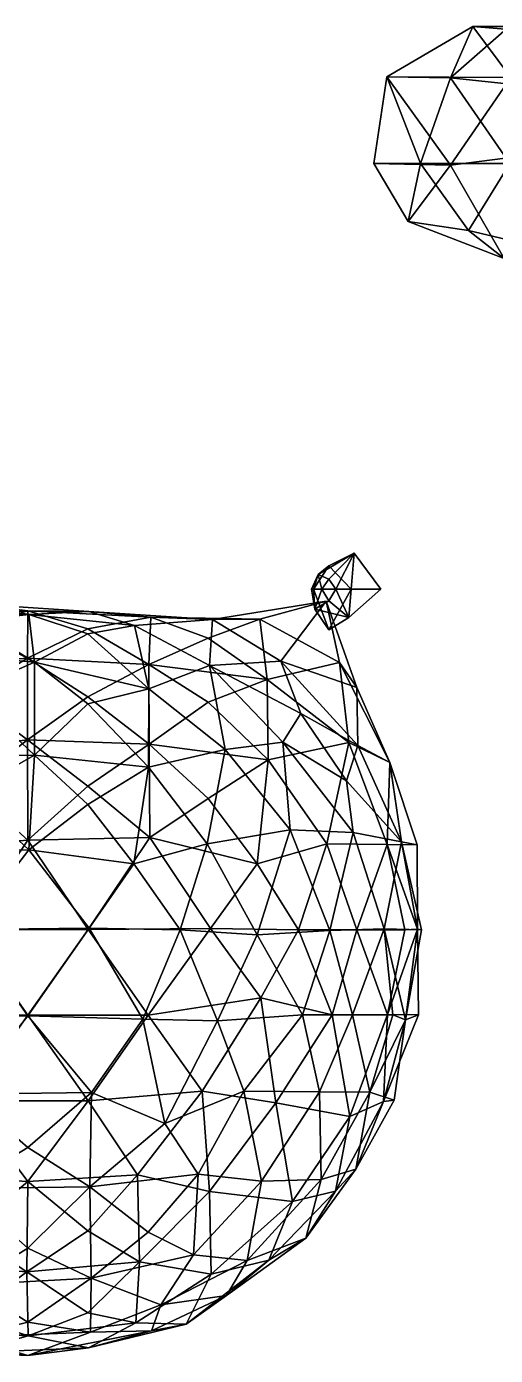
# Model space of a CAD drawing. Extents: x 290034 to 295698, y 4553723 to 4561693.
# Drawn here: x 294821.3 to 294919.4, y 4558960.4 to 4559238.4 of the extents above; entities that cross this region are included whole.
import ezdxf

# ---------------------------------------------------------------- set-up
doc = ezdxf.new("R2010")
doc.units = 0
doc.layers.add('Au_ppm_Pref_-_0_2', color=7, linetype='CONTINUOUS')

msp = doc.modelspace()

# ---------------------------------------------------------------- linework, layer by layer
at = {"layer": 'Au_ppm_Pref_-_0_2'}
for points in [[(294914.68, 4559238.45, 1805.55), (294922.66, 4559227.81, 1806.78), (294896.67, 4559227.9, 1805.23)], [(294914.68, 4559238.45, 1805.55), (294896.67, 4559227.9, 1805.23), (294910.04, 4559227.71, 1799.62)], [(294922.32, 4559238.43, 1801.96), (294914.68, 4559238.45, 1805.55), (294910.04, 4559227.71, 1799.62)], [(294935.03, 4559225.04, 1799.91), (294922.32, 4559238.43, 1801.96), (294910.04, 4559227.71, 1799.62)], [(294914.68, 4559238.45, 1805.55), (294929.13, 4559237.27, 1805.55), (294922.66, 4559227.81, 1806.78)], [(294929.13, 4559237.27, 1805.55), (294914.68, 4559238.45, 1805.55), (294922.32, 4559238.43, 1801.96)], [(294910, 4559209.46, 1807.77), (294893.96, 4559209.83, 1805.55), (294896.67, 4559227.9, 1805.23)], [(294893.96, 4559209.83, 1805.55), (294903.76, 4559209.83, 1800.03), (294896.67, 4559227.9, 1805.23)], [(294922.66, 4559227.81, 1806.78), (294910, 4559209.46, 1807.77), (294896.67, 4559227.9, 1805.23)], [(294903.76, 4559209.83, 1800.03), (294910.04, 4559227.71, 1799.62), (294896.67, 4559227.9, 1805.23)], [(294922.41, 4559209.79, 1798.77), (294910.04, 4559227.71, 1799.62), (294903.76, 4559209.83, 1800.03)], [(294922.66, 4559227.81, 1806.78), (294933.47, 4559212.46, 1807.12), (294910, 4559209.46, 1807.77)], [(294935.03, 4559225.04, 1799.91), (294910.04, 4559227.71, 1799.62), (294922.41, 4559209.79, 1798.77)], [(294933.47, 4559212.46, 1807.12), (294921.26, 4559189.91, 1805.99), (294910, 4559209.46, 1807.77)], [(294901.12, 4559197.67, 1805.55), (294893.96, 4559209.83, 1805.55), (294910, 4559209.46, 1807.77)], [(294893.96, 4559209.83, 1805.55), (294901.12, 4559197.67, 1805.55), (294903.76, 4559209.83, 1800.03)], [(294901.12, 4559197.67, 1805.55), (294913.77, 4559195.77, 1800.88), (294903.76, 4559209.83, 1800.03)], [(294901.12, 4559197.67, 1805.55), (294910, 4559209.46, 1807.77), (294921.26, 4559189.91, 1805.99)], [(294922.41, 4559209.79, 1798.77), (294903.76, 4559209.83, 1800.03), (294913.77, 4559195.77, 1800.88)], [(294913.77, 4559195.77, 1800.88), (294932.89, 4559191.23, 1799.27), (294922.41, 4559209.79, 1798.77)], [(294913.77, 4559195.77, 1800.88), (294901.12, 4559197.67, 1805.55), (294921.26, 4559189.91, 1805.99)], [(294913.77, 4559195.77, 1800.88), (294921.26, 4559189.91, 1805.99), (294932.89, 4559191.23, 1799.27)], [(294882.34, 4559123.82, 1811.49), (294889.86, 4559128.28, 1811.49), (294884.52, 4559122.84, 1812.2)], [(294889.86, 4559128.28, 1811.49), (294882.34, 4559123.82, 1811.49), (294884.52, 4559125.63, 1809.86)], [(294889.23, 4559120.74, 1809.28), (294889.86, 4559128.28, 1811.49), (294884.52, 4559125.63, 1809.86)], [(294889.86, 4559128.28, 1811.49), (294885.98, 4559120.74, 1812.18), (294884.52, 4559122.84, 1812.2)], [(294889.86, 4559128.28, 1811.49), (294895.42, 4559120.74, 1811.49), (294885.98, 4559120.74, 1812.18)], [(294889.23, 4559120.74, 1809.28), (294895.42, 4559120.74, 1811.49), (294889.86, 4559128.28, 1811.49)], [(294889.23, 4559120.74, 1809.28), (294884.52, 4559125.63, 1809.86), (294881.34, 4559120.74, 1809.99)], [(294882.34, 4559123.82, 1811.49), (294881.34, 4559120.74, 1809.99), (294884.52, 4559125.63, 1809.86)], [(294880.92, 4559120.74, 1811.49), (294882.34, 4559123.82, 1811.49), (294883.06, 4559120.74, 1812.18)], [(294882.34, 4559123.82, 1811.49), (294880.92, 4559120.74, 1811.49), (294881.34, 4559120.74, 1809.99)], [(294882.34, 4559123.82, 1811.49), (294884.52, 4559122.84, 1812.2), (294883.06, 4559120.74, 1812.18)], [(294885.98, 4559120.74, 1812.18), (294883.06, 4559120.74, 1812.18), (294884.52, 4559122.84, 1812.2)], [(294881.58, 4559116.58, 1811.49), (294880.92, 4559120.74, 1811.49), (294883.06, 4559120.74, 1812.18)], [(294880.92, 4559120.74, 1811.49), (294881.58, 4559116.58, 1811.49), (294881.34, 4559120.74, 1809.99)], [(294889.23, 4559120.74, 1809.28), (294881.34, 4559120.74, 1809.99), (294884.52, 4559112.22, 1808.66)], [(294881.58, 4559116.58, 1811.49), (294884.52, 4559112.22, 1808.66), (294881.34, 4559120.74, 1809.99)], [(294881.58, 4559116.58, 1811.49), (294883.06, 4559120.74, 1812.18), (294884.52, 4559118.28, 1812.31)], [(294884.52, 4559118.28, 1812.31), (294883.06, 4559120.74, 1812.18), (294885.98, 4559120.74, 1812.18)], [(294889.23, 4559120.74, 1809.28), (294884.52, 4559112.22, 1808.66), (294888.71, 4559114.81, 1811.49)], [(294888.71, 4559114.81, 1811.49), (294884.52, 4559118.28, 1812.31), (294885.98, 4559120.74, 1812.18)], [(294895.42, 4559120.74, 1811.49), (294888.71, 4559114.81, 1811.49), (294885.98, 4559120.74, 1812.18)], [(294889.23, 4559120.74, 1809.28), (294888.71, 4559114.81, 1811.49), (294895.42, 4559120.74, 1811.49)], [(294821.54, 4559116.18, 1793.21), (294795.46, 4559114.36, 1793.09), (294808.83, 4559117.71, 1787.69)], [(294796.16, 4559115.72, 1781.4), (294821.74, 4559115.47, 1782.25), (294808.83, 4559117.71, 1787.69)], [(294821.54, 4559116.18, 1793.21), (294808.83, 4559117.71, 1787.69), (294834.34, 4559116.03, 1787.61)], [(294808.83, 4559117.71, 1787.69), (294821.74, 4559115.47, 1782.25), (294834.34, 4559116.03, 1787.61)], [(294870.09, 4559114.47, 1792.45), (294860.23, 4559114.39, 1788.42), (294884, 4559118.2, 1788.34)], [(294860.23, 4559114.39, 1788.42), (294874.53, 4559105.65, 1785.6), (294884, 4559118.2, 1788.34)], [(294884, 4559118.2, 1788.34), (294886.78, 4559105.37, 1793.74), (294870.09, 4559114.47, 1792.45)], [(294890.42, 4559100.18, 1787.74), (294884, 4559118.2, 1788.34), (294874.53, 4559105.65, 1785.6)], [(294888.71, 4559114.81, 1811.49), (294881.58, 4559116.58, 1811.49), (294884.52, 4559118.28, 1812.31)], [(294890.42, 4559100.18, 1787.74), (294886.78, 4559105.37, 1793.74), (294884, 4559118.2, 1788.34)], [(294808.93, 4559112.44, 1796.85), (294795.46, 4559114.36, 1793.09), (294821.54, 4559116.18, 1793.21)], [(294796.16, 4559115.72, 1781.4), (294808.93, 4559114.01, 1778.1), (294821.74, 4559115.47, 1782.25)], [(294821.54, 4559116.18, 1793.21), (294821.48, 4559106.33, 1799.93), (294808.93, 4559112.44, 1796.85)], [(294821.74, 4559115.47, 1782.25), (294808.93, 4559114.01, 1778.1), (294822.96, 4559105.44, 1775.48)], [(294834.12, 4559112.41, 1796.84), (294821.48, 4559106.33, 1799.93), (294821.54, 4559116.18, 1793.21)], [(294834.12, 4559112.41, 1796.84), (294821.54, 4559116.18, 1793.21), (294847.29, 4559114.86, 1793.06)], [(294847.29, 4559114.86, 1793.06), (294821.54, 4559116.18, 1793.21), (294834.34, 4559116.03, 1787.61)], [(294821.74, 4559115.47, 1782.25), (294843.85, 4559113.15, 1782.97), (294834.34, 4559116.03, 1787.61)], [(294821.74, 4559115.47, 1782.25), (294822.96, 4559105.44, 1775.48), (294834.12, 4559111.37, 1778.98)], [(294821.74, 4559115.47, 1782.25), (294834.12, 4559111.37, 1778.98), (294843.85, 4559113.15, 1782.97)], [(294847.29, 4559114.86, 1793.06), (294846.88, 4559104.95, 1799.8), (294834.12, 4559112.41, 1796.84)], [(294847.29, 4559114.86, 1793.06), (294834.34, 4559116.03, 1787.61), (294860.23, 4559114.39, 1788.42)], [(294834.34, 4559116.03, 1787.61), (294843.85, 4559113.15, 1782.97), (294860.23, 4559114.39, 1788.42)], [(294860.23, 4559114.39, 1788.42), (294843.85, 4559113.15, 1782.97), (294859.57, 4559104.78, 1781.52)], [(294859.32, 4559110.47, 1796.19), (294846.88, 4559104.95, 1799.8), (294847.29, 4559114.86, 1793.06)], [(294847.29, 4559114.86, 1793.06), (294870.09, 4559114.47, 1792.45), (294859.32, 4559110.47, 1796.19)], [(294870.09, 4559114.47, 1792.45), (294847.29, 4559114.86, 1793.06), (294860.23, 4559114.39, 1788.42)], [(294871.62, 4559101.86, 1799.1), (294859.32, 4559110.47, 1796.19), (294870.09, 4559114.47, 1792.45)], [(294860.23, 4559114.39, 1788.42), (294859.57, 4559104.78, 1781.52), (294874.53, 4559105.65, 1785.6)], [(294871.62, 4559101.86, 1799.1), (294870.09, 4559114.47, 1792.45), (294886.78, 4559105.37, 1793.74)], [(294881.58, 4559116.58, 1811.49), (294888.71, 4559114.81, 1811.49), (294884.52, 4559112.22, 1808.66)], [(294821.48, 4559106.33, 1799.93), (294795.65, 4559104.36, 1799.74), (294808.93, 4559112.44, 1796.85)], [(294797.35, 4559107.77, 1774.79), (294822.96, 4559105.44, 1775.48), (294808.93, 4559114.01, 1778.1)], [(294821.48, 4559106.33, 1799.93), (294834.12, 4559112.41, 1796.84), (294846.88, 4559104.95, 1799.8)], [(294843.85, 4559113.15, 1782.97), (294834.12, 4559111.37, 1778.98), (294846.84, 4559099.9, 1776.35)], [(294843.85, 4559113.15, 1782.97), (294846.84, 4559099.9, 1776.35), (294859.57, 4559104.78, 1781.52)], [(294834.12, 4559111.37, 1778.98), (294822.96, 4559105.44, 1775.48), (294846.84, 4559099.9, 1776.35)], [(294871.62, 4559101.86, 1799.1), (294846.88, 4559104.95, 1799.8), (294859.32, 4559110.47, 1796.19)], [(294821.48, 4559106.33, 1799.93), (294808.93, 4559098.6, 1804.12), (294795.65, 4559104.36, 1799.74)], [(294797.35, 4559107.77, 1774.79), (294808.93, 4559099.25, 1771.14), (294822.96, 4559105.44, 1775.48)], [(294821.46, 4559089.24, 1806.9), (294808.93, 4559098.6, 1804.12), (294821.48, 4559106.33, 1799.93)], [(294821.46, 4559089.24, 1806.9), (294821.48, 4559106.33, 1799.93), (294834.12, 4559098.19, 1803.98)], [(294821.48, 4559106.33, 1799.93), (294846.88, 4559104.95, 1799.8), (294834.12, 4559098.19, 1803.98)], [(294822.91, 4559086.04, 1769.02), (294822.96, 4559105.44, 1775.48), (294808.93, 4559099.25, 1771.14)], [(294822.96, 4559105.44, 1775.48), (294822.91, 4559086.04, 1769.02), (294834.12, 4559096.74, 1771.98)], [(294846.84, 4559099.9, 1776.35), (294822.96, 4559105.44, 1775.48), (294834.12, 4559096.74, 1771.98)], [(294846.94, 4559088.31, 1806.55), (294834.12, 4559098.19, 1803.98), (294846.88, 4559104.95, 1799.8)], [(294862.86, 4559087.16, 1775.19), (294859.57, 4559104.78, 1781.52), (294846.84, 4559099.9, 1776.35)], [(294846.94, 4559088.31, 1806.55), (294846.88, 4559104.95, 1799.8), (294859.32, 4559097.1, 1803.61)], [(294859.32, 4559097.1, 1803.61), (294846.88, 4559104.95, 1799.8), (294871.62, 4559101.86, 1799.1)], [(294874.53, 4559105.65, 1785.6), (294859.57, 4559104.78, 1781.52), (294878.71, 4559094.7, 1781.8)], [(294859.57, 4559104.78, 1781.52), (294862.86, 4559087.16, 1775.19), (294874.91, 4559088.72, 1779.18)], [(294878.71, 4559094.7, 1781.8), (294859.57, 4559104.78, 1781.52), (294874.91, 4559088.72, 1779.18)], [(294886.78, 4559105.37, 1793.74), (294888.71, 4559088.69, 1800.77), (294871.62, 4559101.86, 1799.1)], [(294874.53, 4559105.65, 1785.6), (294878.71, 4559094.7, 1781.8), (294890.64, 4559088.03, 1785.77)], [(294890.42, 4559100.18, 1787.74), (294874.53, 4559105.65, 1785.6), (294890.64, 4559088.03, 1785.77)], [(294888.71, 4559088.69, 1800.77), (294886.78, 4559105.37, 1793.74), (294897.29, 4559084.5, 1793.92)], [(294886.78, 4559105.37, 1793.74), (294890.42, 4559100.18, 1787.74), (294897.29, 4559084.5, 1793.92)], [(294871.88, 4559085.06, 1805.51), (294859.32, 4559097.1, 1803.61), (294871.62, 4559101.86, 1799.1)], [(294871.88, 4559085.06, 1805.51), (294871.62, 4559101.86, 1799.1), (294888.71, 4559088.69, 1800.77)], [(294821.46, 4559089.24, 1806.9), (294795.16, 4559085.85, 1806.47), (294808.93, 4559098.6, 1804.12)], [(294797.32, 4559085.67, 1768.34), (294822.91, 4559086.04, 1769.02), (294808.93, 4559099.25, 1771.14)], [(294846.94, 4559088.31, 1806.55), (294821.46, 4559089.24, 1806.9), (294834.12, 4559098.19, 1803.98)], [(294834.12, 4559096.74, 1771.98), (294846.79, 4559083.48, 1770.98), (294846.84, 4559099.9, 1776.35)], [(294846.79, 4559083.48, 1770.98), (294862.86, 4559087.16, 1775.19), (294846.84, 4559099.9, 1776.35)], [(294890.64, 4559088.03, 1785.77), (294897.29, 4559084.5, 1793.92), (294890.42, 4559100.18, 1787.74)], [(294834.12, 4559096.74, 1771.98), (294822.91, 4559086.04, 1769.02), (294846.79, 4559083.48, 1770.98)], [(294871.88, 4559085.06, 1805.51), (294846.94, 4559088.31, 1806.55), (294859.32, 4559097.1, 1803.61)], [(294878.71, 4559094.7, 1781.8), (294874.91, 4559088.72, 1779.18), (294888.25, 4559080.65, 1781.8)], [(294888.25, 4559080.65, 1781.8), (294890.64, 4559088.03, 1785.77), (294878.71, 4559094.7, 1781.8)], [(294808.93, 4559079.49, 1809.62), (294795.16, 4559085.85, 1806.47), (294821.46, 4559089.24, 1806.9)], [(294821.52, 4559068.23, 1810.55), (294808.93, 4559079.49, 1809.62), (294821.46, 4559089.24, 1806.9)], [(294821.46, 4559089.24, 1806.9), (294834.12, 4559079.55, 1809.64), (294821.52, 4559068.23, 1810.55)], [(294834.12, 4559079.55, 1809.64), (294821.46, 4559089.24, 1806.9), (294846.94, 4559088.31, 1806.55)], [(294847.07, 4559068.77, 1809.98), (294834.12, 4559079.55, 1809.64), (294846.94, 4559088.31, 1806.55)], [(294859.11, 4559067.42, 1770.19), (294862.86, 4559087.16, 1775.19), (294846.79, 4559083.48, 1770.98)], [(294847.07, 4559068.77, 1809.98), (294846.94, 4559088.31, 1806.55), (294859.32, 4559076.96, 1808.78)], [(294871.88, 4559085.06, 1805.51), (294859.32, 4559076.96, 1808.78), (294846.94, 4559088.31, 1806.55)], [(294859.11, 4559067.42, 1770.19), (294876.47, 4559070.37, 1774.92), (294862.86, 4559087.16, 1775.19)], [(294874.91, 4559088.72, 1779.18), (294862.86, 4559087.16, 1775.19), (294876.47, 4559070.37, 1774.92)], [(294884.16, 4559067.47, 1805.32), (294871.88, 4559085.06, 1805.51), (294888.71, 4559088.69, 1800.77)], [(294874.91, 4559088.72, 1779.18), (294876.47, 4559070.37, 1774.92), (294889.64, 4559069.83, 1780.14)], [(294888.25, 4559080.65, 1781.8), (294874.91, 4559088.72, 1779.18), (294889.64, 4559069.83, 1780.14)], [(294884.16, 4559067.47, 1805.32), (294888.71, 4559088.69, 1800.77), (294896.75, 4559067.31, 1799.53)], [(294899.77, 4559067.84, 1787.61), (294890.64, 4559088.03, 1785.77), (294888.25, 4559080.65, 1781.8)], [(294896.75, 4559067.31, 1799.53), (294888.71, 4559088.69, 1800.77), (294897.29, 4559084.5, 1793.92)], [(294897.29, 4559084.5, 1793.92), (294890.64, 4559088.03, 1785.77), (294899.77, 4559067.84, 1787.61)], [(294808.93, 4559078.12, 1766.31), (294822.91, 4559086.04, 1769.02), (294797.32, 4559085.67, 1768.34)], [(294808.93, 4559078.12, 1766.31), (294821.73, 4559066.17, 1765.45), (294822.91, 4559086.04, 1769.02)], [(294821.73, 4559066.17, 1765.45), (294834.12, 4559075.69, 1767.11), (294822.91, 4559086.04, 1769.02)], [(294846.79, 4559083.48, 1770.98), (294822.91, 4559086.04, 1769.02), (294834.12, 4559075.69, 1767.11)], [(294871.88, 4559085.06, 1805.51), (294869.52, 4559063.24, 1809.02), (294859.32, 4559076.96, 1808.78)], [(294871.88, 4559085.06, 1805.51), (294884.16, 4559067.47, 1805.32), (294869.52, 4559063.24, 1809.02)], [(294896.75, 4559067.31, 1799.53), (294897.29, 4559084.5, 1793.92), (294903.02, 4559067.28, 1793.68)], [(294903.02, 4559067.28, 1793.68), (294897.29, 4559084.5, 1793.92), (294899.77, 4559067.84, 1787.61)], [(294834.12, 4559075.69, 1767.11), (294843.76, 4559063.25, 1766.72), (294846.79, 4559083.48, 1770.98)], [(294859.11, 4559067.42, 1770.19), (294846.79, 4559083.48, 1770.98), (294843.76, 4559063.25, 1766.72)], [(294821.52, 4559068.23, 1810.55), (294795.63, 4559066.3, 1810.1), (294808.93, 4559079.49, 1809.62)], [(294795.98, 4559066.04, 1765.51), (294821.73, 4559066.17, 1765.45), (294808.93, 4559078.12, 1766.31)], [(294847.07, 4559068.77, 1809.98), (294821.52, 4559068.23, 1810.55), (294834.12, 4559079.55, 1809.64)], [(294889.64, 4559069.83, 1780.14), (294899.77, 4559067.84, 1787.61), (294888.25, 4559080.65, 1781.8)], [(294821.73, 4559066.17, 1765.45), (294843.76, 4559063.25, 1766.72), (294834.12, 4559075.69, 1767.11)], [(294847.07, 4559068.77, 1809.98), (294859.32, 4559076.96, 1808.78), (294869.52, 4559063.24, 1809.02)], [(294859.11, 4559067.42, 1770.19), (294869.53, 4559048.45, 1770.68), (294876.47, 4559070.37, 1774.92)], [(294869.53, 4559048.45, 1770.68), (294884.72, 4559049.35, 1775.52), (294876.47, 4559070.37, 1774.92)], [(294889.64, 4559069.83, 1780.14), (294876.47, 4559070.37, 1774.92), (294884.72, 4559049.35, 1775.52)], [(294896.11, 4559049.67, 1781.75), (294889.64, 4559069.83, 1780.14), (294884.72, 4559049.35, 1775.52)], [(294896.11, 4559049.67, 1781.75), (294899.77, 4559067.84, 1787.61), (294889.64, 4559069.83, 1780.14)], [(294821.52, 4559068.23, 1810.55), (294808.9, 4559049.52, 1811.3), (294795.63, 4559066.3, 1810.1)], [(294834.14, 4559049.5, 1811.37), (294808.9, 4559049.52, 1811.3), (294821.52, 4559068.23, 1810.55)], [(294834.14, 4559049.5, 1811.37), (294821.52, 4559068.23, 1810.55), (294847.07, 4559068.77, 1809.98)], [(294834.14, 4559049.5, 1811.37), (294847.07, 4559068.77, 1809.98), (294859.81, 4559049.72, 1810.45)], [(294843.76, 4559063.25, 1766.72), (294853.42, 4559049.46, 1766.76), (294859.11, 4559067.42, 1770.19)], [(294859.81, 4559049.72, 1810.45), (294847.07, 4559068.77, 1809.98), (294869.52, 4559063.24, 1809.02)], [(294869.53, 4559048.45, 1770.68), (294859.11, 4559067.42, 1770.19), (294853.42, 4559049.46, 1766.76)], [(294884.16, 4559067.47, 1805.32), (294878.2, 4559049.46, 1808.52), (294869.52, 4559063.24, 1809.02)], [(294884.16, 4559067.47, 1805.32), (294890.41, 4559049.46, 1804.6), (294878.2, 4559049.46, 1808.52)], [(294884.16, 4559067.47, 1805.32), (294896.75, 4559067.31, 1799.53), (294890.41, 4559049.46, 1804.6)], [(294896.75, 4559067.31, 1799.53), (294900.42, 4559049.46, 1799.62), (294890.41, 4559049.46, 1804.6)], [(294903.91, 4559049.46, 1787.74), (294899.77, 4559067.84, 1787.61), (294896.11, 4559049.67, 1781.75)], [(294903.08, 4559049.61, 1793.61), (294900.42, 4559049.46, 1799.62), (294896.75, 4559067.31, 1799.53)], [(294896.75, 4559067.31, 1799.53), (294903.02, 4559067.28, 1793.68), (294903.08, 4559049.61, 1793.61)], [(294903.02, 4559067.28, 1793.68), (294899.77, 4559067.84, 1787.61), (294903.08, 4559049.61, 1793.61)], [(294903.08, 4559049.61, 1793.61), (294899.77, 4559067.84, 1787.61), (294903.91, 4559049.46, 1787.74)], [(294795.98, 4559066.04, 1765.51), (294808.89, 4559049.56, 1764.38), (294821.73, 4559066.17, 1765.45)], [(294808.89, 4559049.56, 1764.38), (294834.37, 4559049.78, 1765.09), (294821.73, 4559066.17, 1765.45)], [(294821.73, 4559066.17, 1765.45), (294834.37, 4559049.78, 1765.09), (294843.76, 4559063.25, 1766.72)], [(294834.37, 4559049.78, 1765.09), (294853.42, 4559049.46, 1766.76), (294843.76, 4559063.25, 1766.72)], [(294859.81, 4559049.72, 1810.45), (294869.52, 4559063.24, 1809.02), (294878.2, 4559049.46, 1808.52)], [(294796.05, 4559031.23, 1765.09), (294821.55, 4559031.47, 1764.51), (294808.89, 4559049.56, 1764.38)], [(294821.53, 4559031.62, 1811.38), (294796.27, 4559031.6, 1811.3), (294808.9, 4559049.52, 1811.3)], [(294808.89, 4559049.56, 1764.38), (294821.55, 4559031.47, 1764.51), (294834.37, 4559049.78, 1765.09)], [(294834.14, 4559049.5, 1811.37), (294821.53, 4559031.62, 1811.38), (294808.9, 4559049.52, 1811.3)], [(294834.14, 4559049.5, 1811.37), (294846.76, 4559031.62, 1811.39), (294821.53, 4559031.62, 1811.38)], [(294821.55, 4559031.47, 1764.51), (294845.63, 4559030.75, 1766.15), (294834.37, 4559049.78, 1765.09)], [(294834.14, 4559049.5, 1811.37), (294859.81, 4559049.72, 1810.45), (294846.76, 4559031.62, 1811.39)], [(294834.37, 4559049.78, 1765.09), (294845.63, 4559030.75, 1766.15), (294853.42, 4559049.46, 1766.76)], [(294853.42, 4559049.46, 1766.76), (294845.63, 4559030.75, 1766.15), (294861.21, 4559030.44, 1768.66)], [(294846.76, 4559031.62, 1811.39), (294859.81, 4559049.72, 1810.45), (294870.33, 4559035.25, 1809.54)], [(294869.53, 4559048.45, 1770.68), (294853.42, 4559049.46, 1766.76), (294861.21, 4559030.44, 1768.66)], [(294859.81, 4559049.72, 1810.45), (294878.2, 4559049.46, 1808.52), (294870.33, 4559035.25, 1809.54)], [(294869.53, 4559048.45, 1770.68), (294861.21, 4559030.44, 1768.66), (294879, 4559031.65, 1772.52)], [(294869.53, 4559048.45, 1770.68), (294879, 4559031.65, 1772.52), (294884.72, 4559049.35, 1775.52)], [(294870.33, 4559035.25, 1809.54), (294878.2, 4559049.46, 1808.52), (294885.21, 4559031.68, 1805.34)], [(294878.2, 4559049.46, 1808.52), (294890.41, 4559049.46, 1804.6), (294885.21, 4559031.68, 1805.34)], [(294889.5, 4559031.65, 1777.07), (294884.72, 4559049.35, 1775.52), (294879, 4559031.65, 1772.52)], [(294896.11, 4559049.67, 1781.75), (294884.72, 4559049.35, 1775.52), (294889.5, 4559031.65, 1777.07)], [(294896.8, 4559031.77, 1799.52), (294885.21, 4559031.68, 1805.34), (294890.41, 4559049.46, 1804.6)], [(294896.11, 4559049.67, 1781.75), (294889.5, 4559031.65, 1777.07), (294897.97, 4559031.65, 1781.8)], [(294900.42, 4559049.46, 1799.62), (294896.8, 4559031.77, 1799.52), (294890.41, 4559049.46, 1804.6)], [(294896.11, 4559049.67, 1781.75), (294900.61, 4559030.66, 1787.39), (294903.91, 4559049.46, 1787.74)], [(294897.97, 4559031.65, 1781.8), (294900.61, 4559030.66, 1787.39), (294896.11, 4559049.67, 1781.75)], [(294896.8, 4559031.77, 1799.52), (294900.42, 4559049.46, 1799.62), (294903.08, 4559049.61, 1793.61)], [(294896.8, 4559031.77, 1799.52), (294903.08, 4559049.61, 1793.61), (294903.32, 4559031.65, 1793.68)], [(294903.32, 4559031.65, 1793.68), (294903.08, 4559049.61, 1793.61), (294900.61, 4559030.66, 1787.39)], [(294903.08, 4559049.61, 1793.61), (294903.91, 4559049.46, 1787.74), (294900.61, 4559030.66, 1787.39)], [(294846.76, 4559031.62, 1811.39), (294870.33, 4559035.25, 1809.54), (294858.05, 4559015.74, 1810.25)], [(294858.05, 4559015.74, 1810.25), (294870.33, 4559035.25, 1809.54), (294873.48, 4559013.26, 1806.87)], [(294870.33, 4559035.25, 1809.54), (294885.21, 4559031.68, 1805.34), (294873.48, 4559013.26, 1806.87)], [(294796.05, 4559031.23, 1765.09), (294808.62, 4559015.07, 1765.65), (294821.55, 4559031.47, 1764.51)], [(294821.53, 4559031.62, 1811.38), (294808.9, 4559013.67, 1811.3), (294796.27, 4559031.6, 1811.3)], [(294808.62, 4559015.07, 1765.65), (294834.85, 4559015.41, 1766.15), (294821.55, 4559031.47, 1764.51)], [(294821.53, 4559031.62, 1811.38), (294834.16, 4559013.65, 1811.27), (294808.9, 4559013.67, 1811.3)], [(294834.16, 4559013.65, 1811.27), (294821.53, 4559031.62, 1811.38), (294846.76, 4559031.62, 1811.39)], [(294821.55, 4559031.47, 1764.51), (294834.85, 4559015.41, 1766.15), (294845.63, 4559030.75, 1766.15)], [(294846.76, 4559031.62, 1811.39), (294858.05, 4559015.74, 1810.25), (294834.16, 4559013.65, 1811.27)], [(294879, 4559031.65, 1772.52), (294861.21, 4559030.44, 1768.66), (294866.76, 4559015.74, 1771.05)], [(294882.6, 4559015.56, 1776.34), (294879, 4559031.65, 1772.52), (294866.76, 4559015.74, 1771.05)], [(294873.48, 4559013.26, 1806.87), (294885.21, 4559031.68, 1805.34), (294888.92, 4559010.44, 1800.73)], [(294889.5, 4559031.65, 1777.07), (294879, 4559031.65, 1772.52), (294882.6, 4559015.56, 1776.34)], [(294893.13, 4559015.53, 1782.35), (294889.5, 4559031.65, 1777.07), (294882.6, 4559015.56, 1776.34)], [(294888.92, 4559010.44, 1800.73), (294885.21, 4559031.68, 1805.34), (294896.8, 4559031.77, 1799.52)], [(294888.92, 4559010.44, 1800.73), (294896.8, 4559031.77, 1799.52), (294895.97, 4559013.54, 1793.56)], [(294893.13, 4559015.53, 1782.35), (294897.97, 4559031.65, 1781.8), (294889.5, 4559031.65, 1777.07)], [(294893.13, 4559015.53, 1782.35), (294900.61, 4559030.66, 1787.39), (294897.97, 4559031.65, 1781.8)], [(294896.8, 4559031.77, 1799.52), (294903.32, 4559031.65, 1793.68), (294895.97, 4559013.54, 1793.56)], [(294895.97, 4559013.54, 1793.56), (294903.32, 4559031.65, 1793.68), (294900.61, 4559030.66, 1787.39)], [(294834.85, 4559015.41, 1766.15), (294850.24, 4559008.97, 1768.6), (294845.63, 4559030.75, 1766.15)], [(294845.63, 4559030.75, 1766.15), (294850.24, 4559008.97, 1768.6), (294861.21, 4559030.44, 1768.66)], [(294850.24, 4559008.97, 1768.6), (294866.76, 4559015.74, 1771.05), (294861.21, 4559030.44, 1768.66)], [(294893.13, 4559015.53, 1782.35), (294898.21, 4559013.83, 1787.74), (294900.61, 4559030.66, 1787.39)], [(294895.97, 4559013.54, 1793.56), (294900.61, 4559030.66, 1787.39), (294898.21, 4559013.83, 1787.74)], [(294808.62, 4559015.07, 1765.65), (294807.45, 4558995.36, 1769.26), (294821.53, 4559003.9, 1766.61)], [(294808.62, 4559015.07, 1765.65), (294821.53, 4559003.9, 1766.61), (294834.85, 4559015.41, 1766.15)], [(294834.85, 4559015.41, 1766.15), (294821.53, 4559003.9, 1766.61), (294834.55, 4558995.66, 1769.59)], [(294844.48, 4558998.23, 1809.7), (294834.16, 4559013.65, 1811.27), (294858.05, 4559015.74, 1810.25)], [(294834.85, 4559015.41, 1766.15), (294834.55, 4558995.66, 1769.59), (294850.24, 4559008.97, 1768.6)], [(294844.48, 4558998.23, 1809.7), (294858.05, 4559015.74, 1810.25), (294859.56, 4558994.71, 1806.39)], [(294866.76, 4559015.74, 1771.05), (294850.24, 4559008.97, 1768.6), (294857.22, 4558998.37, 1771.7)], [(294870.44, 4558996.85, 1776.13), (294866.76, 4559015.74, 1771.05), (294857.22, 4558998.37, 1771.7)], [(294858.05, 4559015.74, 1810.25), (294873.48, 4559013.26, 1806.87), (294859.56, 4558994.71, 1806.39)], [(294882.6, 4559015.56, 1776.34), (294866.76, 4559015.74, 1771.05), (294870.44, 4558996.85, 1776.13)], [(294882.96, 4558997.23, 1782.27), (294882.6, 4559015.56, 1776.34), (294870.44, 4558996.85, 1776.13)], [(294882.96, 4558997.23, 1782.27), (294893.13, 4559015.53, 1782.35), (294882.6, 4559015.56, 1776.34)], [(294890.22, 4558999.4, 1787.74), (294893.13, 4559015.53, 1782.35), (294882.96, 4558997.23, 1782.27)], [(294890.22, 4558999.4, 1787.74), (294898.21, 4559013.83, 1787.74), (294893.13, 4559015.53, 1782.35)], [(294808.9, 4559013.67, 1811.3), (294821.56, 4558996.81, 1810.18), (294798.39, 4558998.04, 1809.84)], [(294821.56, 4558996.81, 1810.18), (294808.9, 4559013.67, 1811.3), (294834.16, 4559013.65, 1811.27)], [(294834.16, 4559013.65, 1811.27), (294844.48, 4558998.23, 1809.7), (294821.56, 4558996.81, 1810.18)], [(294859.56, 4558994.71, 1806.39), (294873.48, 4559013.26, 1806.87), (294876.96, 4558992.64, 1800.79)], [(294873.48, 4559013.26, 1806.87), (294888.92, 4559010.44, 1800.73), (294876.96, 4558992.64, 1800.79)], [(294885.91, 4558994.76, 1793.6), (294888.92, 4559010.44, 1800.73), (294895.97, 4559013.54, 1793.56)], [(294890.22, 4558999.4, 1787.74), (294885.91, 4558994.76, 1793.6), (294895.97, 4559013.54, 1793.56)], [(294895.97, 4559013.54, 1793.56), (294898.21, 4559013.83, 1787.74), (294890.22, 4558999.4, 1787.74)], [(294834.55, 4558995.66, 1769.59), (294857.22, 4558998.37, 1771.7), (294850.24, 4559008.97, 1768.6)], [(294876.96, 4558992.64, 1800.79), (294888.92, 4559010.44, 1800.73), (294885.91, 4558994.76, 1793.6)], [(294807.45, 4558995.36, 1769.26), (294834.55, 4558995.66, 1769.59), (294821.53, 4559003.9, 1766.61)], [(294808.93, 4558986.1, 1808.86), (294798.39, 4558998.04, 1809.84), (294821.56, 4558996.81, 1810.18)], [(294834.12, 4558986.46, 1808.74), (294821.56, 4558996.81, 1810.18), (294844.48, 4558998.23, 1809.7)], [(294844.9, 4558980.01, 1804.88), (294834.12, 4558986.46, 1808.74), (294844.48, 4558998.23, 1809.7)], [(294857.22, 4558998.37, 1771.7), (294834.55, 4558995.66, 1769.59), (294846.72, 4558986.24, 1772.6)], [(294844.9, 4558980.01, 1804.88), (294844.48, 4558998.23, 1809.7), (294859.56, 4558994.71, 1806.39)], [(294856.19, 4558981.48, 1777.18), (294857.22, 4558998.37, 1771.7), (294846.72, 4558986.24, 1772.6)], [(294870.44, 4558996.85, 1776.13), (294857.22, 4558998.37, 1771.7), (294856.19, 4558981.48, 1777.18)], [(294879.75, 4558984.94, 1787.74), (294885.91, 4558994.76, 1793.6), (294890.22, 4558999.4, 1787.74)], [(294879.75, 4558984.94, 1787.74), (294890.22, 4558999.4, 1787.74), (294882.96, 4558997.23, 1782.27)], [(294807.45, 4558995.36, 1769.26), (294821.53, 4558982.85, 1771.47), (294834.55, 4558995.66, 1769.59)], [(294807.45, 4558995.36, 1769.26), (294809.03, 4558975.17, 1775.6), (294821.53, 4558982.85, 1771.47)], [(294808.93, 4558986.1, 1808.86), (294821.56, 4558996.81, 1810.18), (294821.32, 4558977.91, 1805.62)], [(294821.56, 4558996.81, 1810.18), (294834.12, 4558986.46, 1808.74), (294821.32, 4558977.91, 1805.62)], [(294834.55, 4558995.66, 1769.59), (294821.53, 4558982.85, 1771.47), (294834.8, 4558976.55, 1775.72)], [(294834.55, 4558995.66, 1769.59), (294834.8, 4558976.55, 1775.72), (294846.72, 4558986.24, 1772.6)], [(294859.56, 4558994.71, 1806.39), (294859.95, 4558977.42, 1799.49), (294844.9, 4558980.01, 1804.88)], [(294867.46, 4558980.29, 1782.83), (294870.44, 4558996.85, 1776.13), (294856.19, 4558981.48, 1777.18)], [(294859.56, 4558994.71, 1806.39), (294876.96, 4558992.64, 1800.79), (294859.95, 4558977.42, 1799.49)], [(294879.75, 4558984.94, 1787.74), (294882.96, 4558997.23, 1782.27), (294867.46, 4558980.29, 1782.83)], [(294882.96, 4558997.23, 1782.27), (294870.44, 4558996.85, 1776.13), (294867.46, 4558980.29, 1782.83)], [(294872, 4558980.35, 1793.58), (294876.96, 4558992.64, 1800.79), (294885.91, 4558994.76, 1793.6)], [(294872, 4558980.35, 1793.58), (294885.91, 4558994.76, 1793.6), (294879.75, 4558984.94, 1787.74)], [(294872, 4558980.35, 1793.58), (294859.95, 4558977.42, 1799.49), (294876.96, 4558992.64, 1800.79)], [(294834.12, 4558986.46, 1808.74), (294844.9, 4558980.01, 1804.88), (294821.32, 4558977.91, 1805.62)], [(294795.31, 4558979.96, 1804.87), (294808.93, 4558986.1, 1808.86), (294821.32, 4558977.91, 1805.62)], [(294846.72, 4558986.24, 1772.6), (294834.8, 4558976.55, 1775.72), (294856.19, 4558981.48, 1777.18)], [(294872, 4558980.35, 1793.58), (294879.75, 4558984.94, 1787.74), (294863.16, 4558972.98, 1787.83)], [(294867.46, 4558980.29, 1782.83), (294863.16, 4558972.98, 1787.83), (294879.75, 4558984.94, 1787.74)], [(294809.03, 4558975.17, 1775.6), (294834.8, 4558976.55, 1775.72), (294821.53, 4558982.85, 1771.47)], [(294849.37, 4558970.99, 1780.64), (294856.19, 4558981.48, 1777.18), (294834.8, 4558976.55, 1775.72)], [(294849.37, 4558970.99, 1780.64), (294867.46, 4558980.29, 1782.83), (294856.19, 4558981.48, 1777.18)], [(294795.31, 4558979.96, 1804.87), (294821.32, 4558977.91, 1805.62), (294808.93, 4558968.7, 1802.78)], [(294834.12, 4558969.34, 1802.57), (294821.32, 4558977.91, 1805.62), (294844.9, 4558980.01, 1804.88)], [(294844.9, 4558980.01, 1804.88), (294844.16, 4558967.21, 1798.54), (294834.12, 4558969.34, 1802.57)], [(294844.9, 4558980.01, 1804.88), (294859.95, 4558977.42, 1799.49), (294844.16, 4558967.21, 1798.54)], [(294849.37, 4558970.99, 1780.64), (294863.16, 4558972.98, 1787.83), (294867.46, 4558980.29, 1782.83)], [(294854.65, 4558966.99, 1793.68), (294859.95, 4558977.42, 1799.49), (294872, 4558980.35, 1793.58)], [(294863.16, 4558972.98, 1787.83), (294854.65, 4558966.99, 1793.68), (294872, 4558980.35, 1793.58)], [(294821.59, 4558964.52, 1799.29), (294808.93, 4558968.7, 1802.78), (294821.32, 4558977.91, 1805.62)], [(294809.03, 4558975.17, 1775.6), (294821.53, 4558967.35, 1778.18), (294834.8, 4558976.55, 1775.72)], [(294821.59, 4558964.52, 1799.29), (294821.32, 4558977.91, 1805.62), (294834.12, 4558969.34, 1802.57)], [(294821.53, 4558967.35, 1778.18), (294834.68, 4558965.31, 1782.19), (294834.8, 4558976.55, 1775.72)], [(294834.68, 4558965.31, 1782.19), (294849.37, 4558970.99, 1780.64), (294834.8, 4558976.55, 1775.72)], [(294844.16, 4558967.21, 1798.54), (294859.95, 4558977.42, 1799.49), (294854.65, 4558966.99, 1793.68)], [(294821.53, 4558967.35, 1778.18), (294809.03, 4558975.17, 1775.6), (294808.64, 4558964.21, 1782.11)], [(294847.41, 4558965.55, 1787.56), (294854.65, 4558966.99, 1793.68), (294863.16, 4558972.98, 1787.83)], [(294847.41, 4558965.55, 1787.56), (294863.16, 4558972.98, 1787.83), (294849.37, 4558970.99, 1780.64)], [(294847.41, 4558965.55, 1787.56), (294849.37, 4558970.99, 1780.64), (294834.68, 4558965.31, 1782.19)], [(294821.59, 4558964.52, 1799.29), (294798.39, 4558965.73, 1798.8), (294808.93, 4558968.7, 1802.78)], [(294808.64, 4558964.21, 1782.11), (294834.68, 4558965.31, 1782.19), (294821.53, 4558967.35, 1778.18)], [(294844.16, 4558967.21, 1798.54), (294821.59, 4558964.52, 1799.29), (294834.12, 4558969.34, 1802.57)], [(294821.59, 4558964.52, 1799.29), (294844.16, 4558967.21, 1798.54), (294834.23, 4558961.98, 1793.75)], [(294834.23, 4558961.98, 1793.75), (294844.16, 4558967.21, 1798.54), (294854.65, 4558966.99, 1793.68)], [(294834.23, 4558961.98, 1793.75), (294854.65, 4558966.99, 1793.68), (294847.41, 4558965.55, 1787.56)], [(294796.04, 4558963.04, 1787.65), (294821.53, 4558960.42, 1787.74), (294808.64, 4558964.21, 1782.11)], [(294798.39, 4558965.73, 1798.8), (294821.59, 4558964.52, 1799.29), (294808.9, 4558960.99, 1793.7)], [(294821.53, 4558960.42, 1787.74), (294834.68, 4558965.31, 1782.19), (294808.64, 4558964.21, 1782.11)], [(294808.9, 4558960.99, 1793.7), (294821.59, 4558964.52, 1799.29), (294834.23, 4558961.98, 1793.75)], [(294834.23, 4558961.98, 1793.75), (294847.41, 4558965.55, 1787.56), (294821.53, 4558960.42, 1787.74)], [(294821.53, 4558960.42, 1787.74), (294847.41, 4558965.55, 1787.56), (294834.68, 4558965.31, 1782.19)], [(294808.9, 4558960.99, 1793.7), (294821.53, 4558960.42, 1787.74), (294796.04, 4558963.04, 1787.65)], [(294808.9, 4558960.99, 1793.7), (294834.23, 4558961.98, 1793.75), (294821.53, 4558960.42, 1787.74)]]:
    msp.add_3dface(points, dxfattribs=at)

doc.saveas('drawing.dxf')
